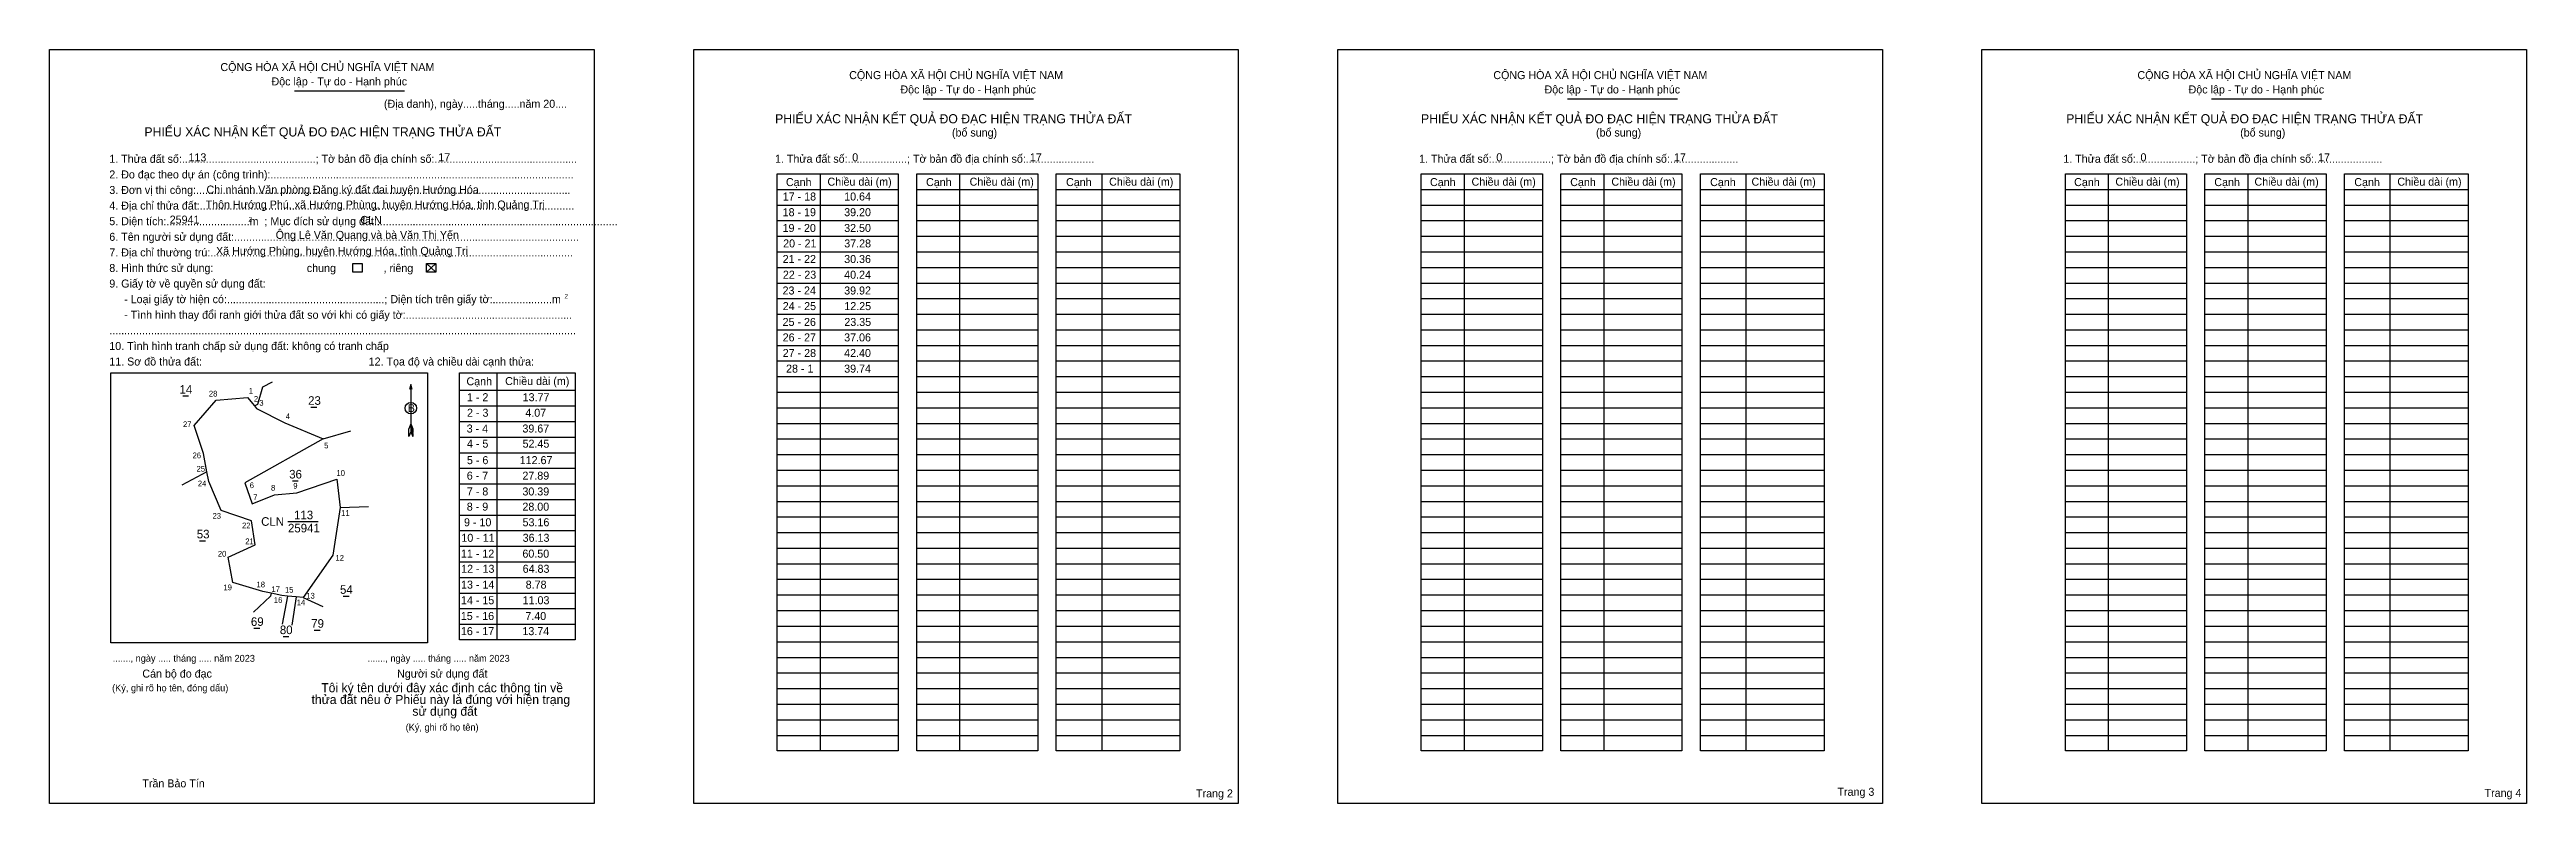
# Model space of a CAD drawing. Extents: x 536559 to 539671, y 1852991 to 1853937.
import ezdxf

# ---------------------------------------------------------------- set-up
doc = ezdxf.new("R2010")
doc.units = 0
for name, color, linetype in [('Level 1', 7, 'Continuous'), ('Level 10', 7, 'Continuous'), ('Level 13', 7, 'Continuous'), ('Level 2', 7, 'Continuous'), ('Level 27', 7, 'Continuous'), ('Level 36', 7, 'Continuous'), ('Level 48', 7, 'Continuous'), ('Level 50', 7, 'Continuous'), ('Level 52', 7, 'Continuous'), ('Level 6', 7, 'Continuous'), ('Level 9', 7, 'Continuous')]:
    doc.layers.add(name, color=color, linetype=linetype)

msp = doc.modelspace()

# ---------------------------------------------------------------- linework, layer by layer
at = {"layer": 'Level 1'}
for p, q in [((536558.9, 1853937.3), (536558.9, 1853937.3)), ((537368.3, 1853937.3), (537368.3, 1853937.3)), ((536866.6, 1853885.5), (537005, 1853885.5)), ((537656.7, 1853875.4), (537795.1, 1853875.4)), ((538466.1, 1853875.4), (538604.4, 1853875.4)), ((539275.4, 1853875.4), (539413.8, 1853875.4)), ((537527.2, 1853781.3), (537527.2, 1853056.8)), ((537702.5, 1853781.3), (537702.5, 1853056.8)), ((537881, 1853781.3), (537881, 1853056.8)), ((538336.5, 1853781.3), (538336.5, 1853056.8)), ((538511.8, 1853781.3), (538511.8, 1853056.8)), ((538690.4, 1853781.3), (538690.4, 1853056.8)), ((539145.8, 1853781.3), (539145.8, 1853056.8)), ((539321.2, 1853781.3), (539321.2, 1853056.8)), ((539499.7, 1853781.3), (539499.7, 1853056.8)), ((537473.3, 1853761.7), (537625.4, 1853761.7)), ((537473.3, 1853742.1), (537625.4, 1853742.1)), ((537648.6, 1853761.7), (537800.7, 1853761.7)), ((537648.6, 1853742.1), (537800.7, 1853742.1)), ((537823.9, 1853761.7), (537979.3, 1853761.7)), ((537823.9, 1853742.1), (537979.3, 1853742.1)), ((538282.6, 1853761.7), (538434.7, 1853761.7)), ((538282.6, 1853742.1), (538434.7, 1853742.1)), ((538458, 1853761.7), (538610, 1853761.7)), ((538458, 1853742.1), (538610, 1853742.1)), ((538633.3, 1853761.7), (538788.6, 1853761.7)), ((538633.3, 1853742.1), (538788.6, 1853742.1)), ((539092, 1853761.7), (539244.1, 1853761.7)), ((539092, 1853742.1), (539244.1, 1853742.1)), ((539267.3, 1853761.7), (539419.4, 1853761.7)), ((539267.3, 1853742.1), (539419.4, 1853742.1)), ((539442.6, 1853761.7), (539598, 1853761.7)), ((539442.6, 1853742.1), (539598, 1853742.1)), ((537473.3, 1853722.5), (537625.4, 1853722.5)), ((537648.6, 1853722.5), (537800.7, 1853722.5)), ((537823.9, 1853722.5), (537979.3, 1853722.5)), ((538282.6, 1853722.5), (538434.7, 1853722.5)), ((538458, 1853722.5), (538610, 1853722.5)), ((538633.3, 1853722.5), (538788.6, 1853722.5)), ((539092, 1853722.5), (539244.1, 1853722.5)), ((539267.3, 1853722.5), (539419.4, 1853722.5)), ((539442.6, 1853722.5), (539598, 1853722.5)), ((537473.3, 1853703), (537625.4, 1853703)), ((537473.3, 1853683.4), (537625.4, 1853683.4)), ((537648.6, 1853703), (537800.7, 1853703)), ((537648.6, 1853683.4), (537800.7, 1853683.4)), ((537823.9, 1853703), (537979.3, 1853703)), ((537823.9, 1853683.4), (537979.3, 1853683.4)), ((538282.6, 1853703), (538434.7, 1853703)), ((538282.6, 1853683.4), (538434.7, 1853683.4)), ((538458, 1853703), (538610, 1853703)), ((538458, 1853683.4), (538610, 1853683.4)), ((538633.3, 1853703), (538788.6, 1853703)), ((538633.3, 1853683.4), (538788.6, 1853683.4)), ((539092, 1853703), (539244.1, 1853703)), ((539092, 1853683.4), (539244.1, 1853683.4)), ((539267.3, 1853703), (539419.4, 1853703)), ((539267.3, 1853683.4), (539419.4, 1853683.4)), ((539442.6, 1853703), (539598, 1853703)), ((539442.6, 1853683.4), (539598, 1853683.4)), ((537032.4, 1853668.9), (537044.2, 1853657.9)), ((537032.4, 1853657.9), (537044.2, 1853668.9)), ((537473.3, 1853663.8), (537625.4, 1853663.8)), ((537473.3, 1853644.2), (537625.4, 1853644.2)), ((537648.6, 1853663.8), (537800.7, 1853663.8)), ((537648.6, 1853644.2), (537800.7, 1853644.2)), ((537823.9, 1853663.8), (537979.3, 1853663.8)), ((537823.9, 1853644.2), (537979.3, 1853644.2)), ((538282.6, 1853663.8), (538434.7, 1853663.8)), ((538282.6, 1853644.2), (538434.7, 1853644.2)), ((538458, 1853663.8), (538610, 1853663.8)), ((538458, 1853644.2), (538610, 1853644.2)), ((538633.3, 1853663.8), (538788.6, 1853663.8)), ((538633.3, 1853644.2), (538788.6, 1853644.2)), ((539092, 1853663.8), (539244.1, 1853663.8)), ((539092, 1853644.2), (539244.1, 1853644.2)), ((539267.3, 1853663.8), (539419.4, 1853663.8)), ((539267.3, 1853644.2), (539419.4, 1853644.2)), ((539442.6, 1853663.8), (539598, 1853663.8)), ((539442.6, 1853644.2), (539598, 1853644.2)), ((537473.3, 1853624.6), (537625.4, 1853624.6)), ((537648.6, 1853624.6), (537800.7, 1853624.6)), ((537823.9, 1853624.6), (537979.3, 1853624.6)), ((538282.6, 1853624.6), (538434.7, 1853624.6)), ((538458, 1853624.6), (538610, 1853624.6)), ((538633.3, 1853624.6), (538788.6, 1853624.6)), ((539092, 1853624.6), (539244.1, 1853624.6)), ((539267.3, 1853624.6), (539419.4, 1853624.6)), ((539442.6, 1853624.6), (539598, 1853624.6)), ((537473.3, 1853605), (537625.4, 1853605)), ((537473.3, 1853585.5), (537625.4, 1853585.5)), ((537648.6, 1853605), (537800.7, 1853605)), ((537648.6, 1853585.5), (537800.7, 1853585.5)), ((537823.9, 1853605), (537979.3, 1853605)), ((537823.9, 1853585.5), (537979.3, 1853585.5)), ((538282.6, 1853605), (538434.7, 1853605)), ((538282.6, 1853585.5), (538434.7, 1853585.5)), ((538458, 1853605), (538610, 1853605)), ((538458, 1853585.5), (538610, 1853585.5)), ((538633.3, 1853605), (538788.6, 1853605)), ((538633.3, 1853585.5), (538788.6, 1853585.5)), ((539092, 1853605), (539244.1, 1853605)), ((539092, 1853585.5), (539244.1, 1853585.5)), ((539267.3, 1853605), (539419.4, 1853605)), ((539267.3, 1853585.5), (539419.4, 1853585.5)), ((539442.6, 1853605), (539598, 1853605)), ((539442.6, 1853585.5), (539598, 1853585.5)), ((537473.3, 1853565.9), (537625.4, 1853565.9)), ((537648.6, 1853565.9), (537800.7, 1853565.9)), ((537823.9, 1853565.9), (537979.3, 1853565.9)), ((538282.6, 1853565.9), (538434.7, 1853565.9)), ((538458, 1853565.9), (538610, 1853565.9)), ((538633.3, 1853565.9), (538788.6, 1853565.9)), ((539092, 1853565.9), (539244.1, 1853565.9)), ((539267.3, 1853565.9), (539419.4, 1853565.9)), ((539442.6, 1853565.9), (539598, 1853565.9)), ((536636, 1853531.3), (536636, 1853531.3)), ((537012.8, 1853516.7), (537012.8, 1853457.4)), ((537121, 1853531.4), (537121, 1853196.2)), ((537473.3, 1853546.3), (537625.4, 1853546.3)), ((537473.3, 1853526.7), (537625.4, 1853526.7)), ((537648.6, 1853546.3), (537800.7, 1853546.3)), ((537648.6, 1853526.7), (537800.7, 1853526.7)), ((537823.9, 1853546.3), (537979.3, 1853546.3)), ((537823.9, 1853526.7), (537979.3, 1853526.7)), ((538282.6, 1853546.3), (538434.7, 1853546.3)), ((538282.6, 1853526.7), (538434.7, 1853526.7)), ((538458, 1853546.3), (538610, 1853546.3)), ((538458, 1853526.7), (538610, 1853526.7)), ((538633.3, 1853546.3), (538788.6, 1853546.3)), ((538633.3, 1853526.7), (538788.6, 1853526.7)), ((539092, 1853546.3), (539244.1, 1853546.3)), ((539092, 1853526.7), (539244.1, 1853526.7)), ((539267.3, 1853546.3), (539419.4, 1853546.3)), ((539267.3, 1853526.7), (539419.4, 1853526.7)), ((539442.6, 1853546.3), (539598, 1853546.3)), ((539442.6, 1853526.7), (539598, 1853526.7)), ((537074, 1853509.5), (537219.2, 1853509.5)), ((537074, 1853490), (537219.2, 1853490)), ((537473.3, 1853507.1), (537625.4, 1853507.1)), ((537473.3, 1853487.6), (537625.4, 1853487.6)), ((537648.6, 1853507.1), (537800.7, 1853507.1)), ((537648.6, 1853487.6), (537800.7, 1853487.6)), ((537823.9, 1853507.1), (537979.3, 1853507.1)), ((537823.9, 1853487.6), (537979.3, 1853487.6)), ((538282.6, 1853507.1), (538434.7, 1853507.1)), ((538282.6, 1853487.6), (538434.7, 1853487.6)), ((538458, 1853507.1), (538610, 1853507.1)), ((538458, 1853487.6), (538610, 1853487.6)), ((538633.3, 1853507.1), (538788.6, 1853507.1)), ((538633.3, 1853487.6), (538788.6, 1853487.6)), ((539092, 1853507.1), (539244.1, 1853507.1)), ((539092, 1853487.6), (539244.1, 1853487.6)), ((539267.3, 1853507.1), (539419.4, 1853507.1)), ((539267.3, 1853487.6), (539419.4, 1853487.6)), ((539442.6, 1853507.1), (539598, 1853507.1)), ((539442.6, 1853487.6), (539598, 1853487.6)), ((537010.2, 1853451.4), (537010.3, 1853461.2)), ((537012.8, 1853457.4), (537010.2, 1853451.4)), ((537012.8, 1853467.2), (537010.3, 1853461.2)), ((537012.8, 1853467.2), (537015.3, 1853461.2)), ((537012.8, 1853466.4), (537015.3, 1853460.3)), ((537012.8, 1853465.5), (537015.3, 1853459.5)), ((537012.8, 1853464.7), (537015.3, 1853458.6)), ((537012.8, 1853463.8), (537015.3, 1853457.7)), ((537012.8, 1853463), (537015.3, 1853456.8)), ((537012.8, 1853462.1), (537015.3, 1853455.9)), ((537012.8, 1853461.3), (537015.4, 1853455.1)), ((537012.8, 1853460.4), (537015.4, 1853454.2)), ((537012.8, 1853459.6), (537015.4, 1853453.3)), ((537012.8, 1853458.7), (537015.4, 1853452.4)), ((537012.8, 1853457.4), (537015.4, 1853451.4)), ((537015.4, 1853451.4), (537015.3, 1853461.2)), ((537074, 1853470.4), (537219.2, 1853470.4)), ((537473.3, 1853468), (537625.4, 1853468)), ((537648.6, 1853468), (537800.7, 1853468)), ((537823.9, 1853468), (537979.3, 1853468)), ((538282.6, 1853468), (538434.7, 1853468)), ((538458, 1853468), (538610, 1853468)), ((538633.3, 1853468), (538788.6, 1853468)), ((539092, 1853468), (539244.1, 1853468)), ((539267.3, 1853468), (539419.4, 1853468)), ((539442.6, 1853468), (539598, 1853468)), ((537074, 1853450.8), (537219.2, 1853450.8)), ((537074, 1853431.2), (537219.2, 1853431.2)), ((537473.3, 1853448.4), (537625.4, 1853448.4)), ((537473.3, 1853428.8), (537625.4, 1853428.8)), ((537648.6, 1853448.4), (537800.7, 1853448.4)), ((537648.6, 1853428.8), (537800.7, 1853428.8)), ((537823.9, 1853448.4), (537979.3, 1853448.4)), ((537823.9, 1853428.8), (537979.3, 1853428.8)), ((538282.6, 1853448.4), (538434.7, 1853448.4)), ((538282.6, 1853428.8), (538434.7, 1853428.8)), ((538458, 1853448.4), (538610, 1853448.4)), ((538458, 1853428.8), (538610, 1853428.8)), ((538633.3, 1853448.4), (538788.6, 1853448.4)), ((538633.3, 1853428.8), (538788.6, 1853428.8)), ((539092, 1853448.4), (539244.1, 1853448.4)), ((539092, 1853428.8), (539244.1, 1853428.8)), ((539267.3, 1853448.4), (539419.4, 1853448.4)), ((539267.3, 1853428.8), (539419.4, 1853428.8)), ((539442.6, 1853448.4), (539598, 1853448.4)), ((539442.6, 1853428.8), (539598, 1853428.8)), ((537074, 1853411.6), (537219.2, 1853411.6)), ((537473.3, 1853409.2), (537625.4, 1853409.2)), ((537648.6, 1853409.2), (537800.7, 1853409.2)), ((537823.9, 1853409.2), (537979.3, 1853409.2)), ((538282.6, 1853409.2), (538434.7, 1853409.2)), ((538458, 1853409.2), (538610, 1853409.2)), ((538633.3, 1853409.2), (538788.6, 1853409.2)), ((539092, 1853409.2), (539244.1, 1853409.2)), ((539267.3, 1853409.2), (539419.4, 1853409.2)), ((539442.6, 1853409.2), (539598, 1853409.2)), ((537074, 1853392.1), (537219.2, 1853392.1)), ((537074, 1853372.5), (537219.2, 1853372.5)), ((537473.3, 1853389.6), (537625.4, 1853389.6)), ((537473.3, 1853370.1), (537625.4, 1853370.1)), ((537648.6, 1853389.6), (537800.7, 1853389.6)), ((537648.6, 1853370.1), (537800.7, 1853370.1)), ((537823.9, 1853389.6), (537979.3, 1853389.6)), ((537823.9, 1853370.1), (537979.3, 1853370.1)), ((538282.6, 1853389.6), (538434.7, 1853389.6)), ((538282.6, 1853370.1), (538434.7, 1853370.1)), ((538458, 1853389.6), (538610, 1853389.6)), ((538458, 1853370.1), (538610, 1853370.1)), ((538633.3, 1853389.6), (538788.6, 1853389.6)), ((538633.3, 1853370.1), (538788.6, 1853370.1)), ((539092, 1853389.6), (539244.1, 1853389.6)), ((539092, 1853370.1), (539244.1, 1853370.1)), ((539267.3, 1853389.6), (539419.4, 1853389.6)), ((539267.3, 1853370.1), (539419.4, 1853370.1)), ((539442.6, 1853389.6), (539598, 1853389.6)), ((539442.6, 1853370.1), (539598, 1853370.1)), ((537074, 1853352.9), (537219.2, 1853352.9)), ((537074, 1853333.3), (537219.2, 1853333.3)), ((537473.3, 1853350.5), (537625.4, 1853350.5)), ((537473.3, 1853330.9), (537625.4, 1853330.9)), ((537648.6, 1853350.5), (537800.7, 1853350.5)), ((537648.6, 1853330.9), (537800.7, 1853330.9)), ((537823.9, 1853350.5), (537979.3, 1853350.5)), ((537823.9, 1853330.9), (537979.3, 1853330.9)), ((538282.6, 1853350.5), (538434.7, 1853350.5)), ((538282.6, 1853330.9), (538434.7, 1853330.9)), ((538458, 1853350.5), (538610, 1853350.5)), ((538458, 1853330.9), (538610, 1853330.9)), ((538633.3, 1853350.5), (538788.6, 1853350.5)), ((538633.3, 1853330.9), (538788.6, 1853330.9)), ((539092, 1853350.5), (539244.1, 1853350.5)), ((539092, 1853330.9), (539244.1, 1853330.9)), ((539267.3, 1853350.5), (539419.4, 1853350.5)), ((539267.3, 1853330.9), (539419.4, 1853330.9)), ((539442.6, 1853350.5), (539598, 1853350.5)), ((539442.6, 1853330.9), (539598, 1853330.9)), ((537074, 1853313.7), (537219.2, 1853313.7)), ((537473.3, 1853311.3), (537625.4, 1853311.3)), ((537648.6, 1853311.3), (537800.7, 1853311.3)), ((537823.9, 1853311.3), (537979.3, 1853311.3)), ((538282.6, 1853311.3), (538434.7, 1853311.3)), ((538458, 1853311.3), (538610, 1853311.3)), ((538633.3, 1853311.3), (538788.6, 1853311.3)), ((539092, 1853311.3), (539244.1, 1853311.3)), ((539267.3, 1853311.3), (539419.4, 1853311.3)), ((539442.6, 1853311.3), (539598, 1853311.3)), ((537074, 1853294.1), (537219.2, 1853294.1)), ((537074, 1853274.6), (537219.2, 1853274.6)), ((537473.3, 1853291.7), (537625.4, 1853291.7)), ((537473.3, 1853272.2), (537625.4, 1853272.2)), ((537648.6, 1853291.7), (537800.7, 1853291.7)), ((537648.6, 1853272.2), (537800.7, 1853272.2)), ((537823.9, 1853291.7), (537979.3, 1853291.7)), ((537823.9, 1853272.2), (537979.3, 1853272.2)), ((538282.6, 1853291.7), (538434.7, 1853291.7)), ((538282.6, 1853272.2), (538434.7, 1853272.2)), ((538458, 1853291.7), (538610, 1853291.7)), ((538458, 1853272.2), (538610, 1853272.2)), ((538633.3, 1853291.7), (538788.6, 1853291.7)), ((538633.3, 1853272.2), (538788.6, 1853272.2)), ((539092, 1853291.7), (539244.1, 1853291.7)), ((539092, 1853272.2), (539244.1, 1853272.2)), ((539267.3, 1853291.7), (539419.4, 1853291.7)), ((539267.3, 1853272.2), (539419.4, 1853272.2)), ((539442.6, 1853291.7), (539598, 1853291.7)), ((539442.6, 1853272.2), (539598, 1853272.2)), ((537074, 1853255), (537219.2, 1853255)), ((537473.3, 1853252.6), (537625.4, 1853252.6)), ((537648.6, 1853252.6), (537800.7, 1853252.6)), ((537823.9, 1853252.6), (537979.3, 1853252.6)), ((538282.6, 1853252.6), (538434.7, 1853252.6)), ((538458, 1853252.6), (538610, 1853252.6)), ((538633.3, 1853252.6), (538788.6, 1853252.6)), ((539092, 1853252.6), (539244.1, 1853252.6)), ((539267.3, 1853252.6), (539419.4, 1853252.6)), ((539442.6, 1853252.6), (539598, 1853252.6)), ((537074, 1853235.4), (537219.2, 1853235.4)), ((537074, 1853215.8), (537219.2, 1853215.8)), ((537473.3, 1853233), (537625.4, 1853233)), ((537473.3, 1853213.4), (537625.4, 1853213.4)), ((537648.6, 1853233), (537800.7, 1853233)), ((537648.6, 1853213.4), (537800.7, 1853213.4)), ((537823.9, 1853233), (537979.3, 1853233)), ((537823.9, 1853213.4), (537979.3, 1853213.4)), ((538282.6, 1853233), (538434.7, 1853233)), ((538282.6, 1853213.4), (538434.7, 1853213.4)), ((538458, 1853233), (538610, 1853233)), ((538458, 1853213.4), (538610, 1853213.4)), ((538633.3, 1853233), (538788.6, 1853233)), ((538633.3, 1853213.4), (538788.6, 1853213.4)), ((539092, 1853233), (539244.1, 1853233)), ((539092, 1853213.4), (539244.1, 1853213.4)), ((539267.3, 1853233), (539419.4, 1853233)), ((539267.3, 1853213.4), (539419.4, 1853213.4)), ((539442.6, 1853233), (539598, 1853233)), ((539442.6, 1853213.4), (539598, 1853213.4)), ((537033.7, 1853192.5), (537033.7, 1853192.5)), ((537473.3, 1853193.8), (537625.4, 1853193.8)), ((537648.6, 1853193.8), (537800.7, 1853193.8)), ((537823.9, 1853193.8), (537979.3, 1853193.8)), ((538282.6, 1853193.8), (538434.7, 1853193.8)), ((538458, 1853193.8), (538610, 1853193.8)), ((538633.3, 1853193.8), (538788.6, 1853193.8)), ((539092, 1853193.8), (539244.1, 1853193.8)), ((539267.3, 1853193.8), (539419.4, 1853193.8)), ((539442.6, 1853193.8), (539598, 1853193.8)), ((537473.3, 1853174.2), (537625.4, 1853174.2)), ((537473.3, 1853154.7), (537625.4, 1853154.7)), ((537648.6, 1853174.2), (537800.7, 1853174.2)), ((537648.6, 1853154.7), (537800.7, 1853154.7)), ((537823.9, 1853174.2), (537979.3, 1853174.2)), ((537823.9, 1853154.7), (537979.3, 1853154.7)), ((538282.6, 1853174.2), (538434.7, 1853174.2)), ((538282.6, 1853154.7), (538434.7, 1853154.7)), ((538458, 1853174.2), (538610, 1853174.2)), ((538458, 1853154.7), (538610, 1853154.7)), ((538633.3, 1853174.2), (538788.6, 1853174.2)), ((538633.3, 1853154.7), (538788.6, 1853154.7)), ((539092, 1853174.2), (539244.1, 1853174.2)), ((539092, 1853154.7), (539244.1, 1853154.7)), ((539267.3, 1853174.2), (539419.4, 1853174.2)), ((539267.3, 1853154.7), (539419.4, 1853154.7)), ((539442.6, 1853174.2), (539598, 1853174.2)), ((539442.6, 1853154.7), (539598, 1853154.7)), ((537473.3, 1853135.1), (537625.4, 1853135.1)), ((537473.3, 1853115.5), (537625.4, 1853115.5)), ((537648.6, 1853135.1), (537800.7, 1853135.1)), ((537648.6, 1853115.5), (537800.7, 1853115.5)), ((537823.9, 1853135.1), (537979.3, 1853135.1)), ((537823.9, 1853115.5), (537979.3, 1853115.5)), ((538282.6, 1853135.1), (538434.7, 1853135.1)), ((538282.6, 1853115.5), (538434.7, 1853115.5)), ((538458, 1853135.1), (538610, 1853135.1)), ((538458, 1853115.5), (538610, 1853115.5)), ((538633.3, 1853135.1), (538788.6, 1853135.1)), ((538633.3, 1853115.5), (538788.6, 1853115.5)), ((539092, 1853135.1), (539244.1, 1853135.1)), ((539092, 1853115.5), (539244.1, 1853115.5)), ((539267.3, 1853135.1), (539419.4, 1853135.1)), ((539267.3, 1853115.5), (539419.4, 1853115.5)), ((539442.6, 1853135.1), (539598, 1853135.1)), ((539442.6, 1853115.5), (539598, 1853115.5)), ((537473.3, 1853095.9), (537625.4, 1853095.9)), ((537648.6, 1853095.9), (537800.7, 1853095.9)), ((537823.9, 1853095.9), (537979.3, 1853095.9)), ((538282.6, 1853095.9), (538434.7, 1853095.9)), ((538458, 1853095.9), (538610, 1853095.9)), ((538633.3, 1853095.9), (538788.6, 1853095.9)), ((539092, 1853095.9), (539244.1, 1853095.9)), ((539267.3, 1853095.9), (539419.4, 1853095.9)), ((539442.6, 1853095.9), (539598, 1853095.9)), ((537473.3, 1853076.3), (537625.4, 1853076.3)), ((537648.6, 1853076.3), (537800.7, 1853076.3)), ((537823.9, 1853076.3), (537979.3, 1853076.3)), ((538282.6, 1853076.3), (538434.7, 1853076.3)), ((538458, 1853076.3), (538610, 1853076.3)), ((538633.3, 1853076.3), (538788.6, 1853076.3)), ((539092, 1853076.3), (539244.1, 1853076.3)), ((539267.3, 1853076.3), (539419.4, 1853076.3)), ((539442.6, 1853076.3), (539598, 1853076.3)), ((537243.2, 1852990.8), (537243.2, 1852990.8)), ((538052.5, 1852990.8), (538052.5, 1852990.8))]:
    msp.add_line(p, q, dxfattribs=at)
for points in [[(537473.3, 1853781.3), (537625.4, 1853781.3), (537625.4, 1853056.8), (537473.3, 1853056.8)], [(537648.6, 1853781.3), (537800.7, 1853781.3), (537800.7, 1853056.8), (537648.6, 1853056.8)], [(537823.9, 1853781.3), (537979.3, 1853781.3), (537979.3, 1853056.8), (537823.9, 1853056.8)], [(538282.6, 1853781.3), (538434.7, 1853781.3), (538434.7, 1853056.8), (538282.6, 1853056.8)], [(538458, 1853781.3), (538610, 1853781.3), (538610, 1853056.8), (538458, 1853056.8)], [(538633.3, 1853781.3), (538788.6, 1853781.3), (538788.6, 1853056.8), (538633.3, 1853056.8)], [(539092, 1853781.3), (539244.1, 1853781.3), (539244.1, 1853056.8), (539092, 1853056.8)], [(539267.3, 1853781.3), (539419.4, 1853781.3), (539419.4, 1853056.8), (539267.3, 1853056.8)], [(539442.6, 1853781.3), (539598, 1853781.3), (539598, 1853056.8), (539442.6, 1853056.8)], [(536636, 1853531.3), (537033.7, 1853531.3), (537033.7, 1853192.5), (536636, 1853192.5)], [(537074, 1853531.4), (537219.2, 1853531.4), (537219.2, 1853196.2), (537074, 1853196.2)]]:
    msp.add_lwpolyline(points, close=True, dxfattribs=at)
msp.add_lwpolyline([(537014.5, 1853510.4), (537012.8, 1853516.7), (537011.1, 1853510.4)], dxfattribs=at)
msp.add_circle((537012.8, 1853487.1), 7.23, dxfattribs=at)
at = {"layer": 'Level 10'}
msp.add_lwpolyline([(536854.4, 1853468.7), (536902.8, 1853448.5), (536804.5, 1853393.5), (536813.4, 1853367), (536841.6, 1853378.3), (536869.5, 1853380.8), (536919.8, 1853398.1), (536924, 1853362.2), (536914.9, 1853302.4), (536877.7, 1853249.3), (536869, 1853250.1), (536858, 1853251), (536850.6, 1853251.7), (536837.2, 1853254.7), (536826.8, 1853257), (536789.2, 1853268.1), (536783.5, 1853300.1), (536817.4, 1853315.6), (536812.8, 1853345.6), (536774.6, 1853358.4), (536758.9, 1853395.1), (536756.7, 1853407.1), (536752.4, 1853430.1), (536740.5, 1853465.2), (536768.2, 1853497.3), (536807.8, 1853500.6), (536816.5, 1853489.9), (536819.1, 1853486.8)], close=True, dxfattribs=at)
at = {"layer": 'Level 2'}
for points in [[(536558.9, 1853937.3), (537243.2, 1853937.3), (537243.2, 1852990.8), (536558.9, 1852990.8)], [(537368.3, 1853937.3), (538052.5, 1853937.3), (538052.5, 1852990.8), (537368.3, 1852990.8)], [(538177.6, 1853937.3), (538861.9, 1853937.3), (538861.9, 1852990.8), (538177.6, 1852990.8)], [(538986.9, 1853937.3), (539671.2, 1853937.3), (539671.2, 1852990.8), (538986.9, 1852990.8)]]:
    msp.add_lwpolyline(points, close=True, dxfattribs=at)
at = {"layer": 'Level 27'}
for p, q in [((536826.9, 1853513.7), (536839.1, 1853520.2)), ((536816.5, 1853489.9), (536820.5, 1853492.3)), ((536820.5, 1853492.3), (536826.9, 1853513.7)), ((536902.8, 1853448.5), (536937.3, 1853458.6)), ((536756.7, 1853407.1), (536725, 1853390.3)), ((536924, 1853362.2), (536959.8, 1853363.5)), ((536836.6, 1853251.2), (536815.1, 1853230.9)), ((536837.2, 1853254.7), (536836.6, 1853251.2)), ((536858, 1853251), (536851.2, 1853215.8)), ((536869, 1853250.1), (536863.3, 1853214.6)), ((536877.7, 1853249.3), (536902.4, 1853237.9))]:
    msp.add_line(p, q, dxfattribs=at)
at = {"layer": 'Level 50'}
for points in [[(536940, 1853668.9), (536951.7, 1853668.9), (536951.7, 1853657.9), (536940, 1853657.9)], [(537032.4, 1853668.9), (537044.2, 1853668.9), (537044.2, 1853657.9), (537032.4, 1853657.9)]]:
    msp.add_lwpolyline(points, close=True, dxfattribs=at)
at = {"layer": 'Level 9'}
for p, q in [((536726.2, 1853502.4), (536733.6, 1853502.4)), ((536887.3, 1853488.4), (536894.8, 1853488.4)), ((536864, 1853395.9), (536871.4, 1853395.9)), ((536858.5, 1853344.7), (536896.4, 1853344.7)), ((536747.5, 1853320.7), (536754.9, 1853320.7)), ((536927.9, 1853251.1), (536935.3, 1853251.1)), ((536815.8, 1853210.9), (536823.2, 1853210.9)), ((536891.6, 1853208.5), (536899, 1853208.5)), ((536852.3, 1853200.5), (536859.7, 1853200.5))]:
    msp.add_line(p, q, dxfattribs=at)

# ---------------------------------------------------------------- texts
at = {"layer": 'Level 1'}
for s, height, p in [('CỘNG HÒA XÃ HỘI CHỦ NGHĨA VIỆT NAM', 10.051, (536773.6, 1853910.3)), ('Độc lập - Tự do - Hạnh phúc', 10.051, (536837.8, 1853892.3)), ('CỘNG HÒA XÃ HỘI CHỦ NGHĨA VIỆT NAM', 10.051, (537563.7, 1853900.2)), ('Độc lập - Tự do - Hạnh phúc', 10.051, (537628, 1853882.2)), ('CỘNG HÒA XÃ HỘI CHỦ NGHĨA VIỆT NAM', 10.051, (538373.1, 1853900.2)), ('Độc lập - Tự do - Hạnh phúc', 10.051, (538437.4, 1853882.2)), ('CỘNG HÒA XÃ HỘI CHỦ NGHĨA VIỆT NAM', 10.051, (539182.4, 1853900.2)), ('Độc lập - Tự do - Hạnh phúc', 10.051, (539246.7, 1853882.2)), ('(Địa danh), ngày.....tháng.....năm 20....', 10.051, (536979.1, 1853864.2)), ('PHIẾU XÁC NHẬN KẾT QUẢ ĐO ĐẠC HIỆN TRẠNG THỬA ĐẤT', 11.489, (537470.6, 1853844.7)), ('PHIẾU XÁC NHẬN KẾT QUẢ ĐO ĐẠC HIỆN TRẠNG THỬA ĐẤT', 11.489, (538282.2, 1853844.7)), ('PHIẾU XÁC NHẬN KẾT QUẢ ĐO ĐẠC HIỆN TRẠNG THỬA ĐẤT', 11.489, (539092.9, 1853844.7)), ('PHIẾU XÁC NHẬN KẾT QUẢ ĐO ĐẠC HIỆN TRẠNG THỬA ĐẤT', 11.489, (536678.1, 1853828.2)), ('(bổ sung)', 10.05, (537692.8, 1853828.1)), ('(bổ sung)', 10.05, (538502.1, 1853828.1)), ('(bổ sung)', 10.05, (539311.5, 1853828.1)), ('1. Thửa đất số:.............................................; Tờ bản đồ địa chính số:................................................', 10.0514, (536634, 1853795.1)), ('1. Thửa đất số:....................; Tờ bản đồ địa chính số:.......................', 10.051, (537470.5, 1853795.2)), ('1. Thửa đất số:....................; Tờ bản đồ địa chính số:.......................', 10.051, (538279.8, 1853795.2)), ('1. Thửa đất số:....................; Tờ bản đồ địa chính số:.......................', 10.051, (539089.2, 1853795.2)), ('3. Đơn vị thi công:..............................................................................................................................', 10.0514, (536634, 1853756)), ('2. Đo đạc theo dự án (công trình):......................................................................................................', 10.0514, (536634, 1853775.5)), ('Chi nhánh Văn phòng Đăng ký đất đai huyện Hướng Hóa', 10.051, (536756.1, 1853756.5)), ('Cạnh', 10.05, (537484.2, 1853765.9)), ('Chiều dài (m)', 10.051, (537536.4, 1853766.4)), ('Cạnh', 10.05, (537660.3, 1853765.9)), ('Chiều dài (m)', 10.051, (537715, 1853766.4)), ('Cạnh', 10.05, (537836.2, 1853765.9)), ('Chiều dài (m)', 10.051, (537890.3, 1853766.4)), ('Cạnh', 10.05, (538293.5, 1853765.9)), ('Chiều dài (m)', 10.051, (538345.7, 1853766.4)), ('Cạnh', 10.05, (538469.7, 1853765.9)), ('Chiều dài (m)', 10.051, (538521.4, 1853766.4)), ('Cạnh', 10.05, (538645.5, 1853765.9)), ('Chiều dài (m)', 10.051, (538697.5, 1853766.4)), ('Cạnh', 10.05, (539102.9, 1853765.9)), ('Chiều dài (m)', 10.051, (539154.7, 1853766.4)), ('Cạnh', 10.05, (539279, 1853765.9)), ('Chiều dài (m)', 10.051, (539329.5, 1853766.4)), ('Cạnh', 10.05, (539454.9, 1853765.9)), ('Chiều dài (m)', 10.051, (539509, 1853766.4)), ('4. Địa chỉ thửa đất:..............................................................................................................................', 10.0514, (536634, 1853736.4)), ('5. Diện tích:............................m  ; Mục đích sử dụng đất:.................................................................................', 10.0514, (536634, 1853716.8)), ('6. Tên người sử dụng đất:....................................................................................................................', 10.0514, (536634, 1853697.2)), ('2', 5.74, (536808.9, 1853721.4)), ('7. Địa chỉ thường trú:..........................................................................................................................', 10.0514, (536634, 1853677.6)), ('9. Giấy tờ về quyền sử dụng đất:', 10.051, (536634, 1853638.5)), ('chung                , riêng', 10.051, (536882.2, 1853658)), ('     - Loại giấy tờ hiện có:.....................................................; Diện tích trên giấy tờ:....................m', 10.0514, (536634, 1853618.9)), ('     - Tình hình thay đổi ranh giới thửa đất so với khi có giấy tờ:........................................................', 10.0514, (536634, 1853599.3)), ('2', 5.74, (537205.9, 1853624.8)), ('.............................................................................................................................................................', 10.0514, (536634, 1853579.7)), ('10. Tình hình tranh chấp sử dụng đất: không có tranh chấp', 10.051, (536634, 1853560.1)), ('11. Sơ đồ thửa đất:', 10.051, (536634, 1853540.6)), ('12. Tọa độ và chiều dài cạnh thửa:', 10.051, (536959.9, 1853540.6)), ('Cạnh', 10.05, (537082.8, 1853515.8)), ('Chiều dài (m)', 10.051, (537131.4, 1853516.1)), ('B', 9.79, (537009.2, 1853482.3)), ('......., ngày ..... tháng ..... năm 2023', 8.616, (536638.3, 1853168.7)), ('......., ngày ..... tháng ..... năm 2023', 8.616, (536958.4, 1853168.7)), ('Cán bộ đo đạc', 10.051, (536675.5, 1853148.8)), ('Tôi ký tên dưới đây xác định các thông tin về', 11.422, (536900.3, 1853130.4)), ('Người sử dụng đất', 10.051, (536995.6, 1853148.8)), ('(Ký, ghi rõ họ tên, đóng dấu)', 8.616, (536637.5, 1853131.5)), ('thửa đất nêu ở Phiếu này là đúng với hiện trạng', 11.422, (536888.1, 1853115.6)), ('sử dụng đất', 11.422, (537014.8, 1853100.9)), ('(Ký, ghi rõ họ tên)', 8.616, (537006.4, 1853082.2)), ('Trần Bảo Tín', 10.051, (536675.5, 1853011)), ('Trang 2', 10.05, (537999.5, 1852998.4)), ('Trang 3', 10.05, (538805.5, 1853000.4)), ('Trang 4', 10.05, (539618.6, 1852999))]:
    msp.add_text(s, height=height, dxfattribs=at).set_placement(p)
at = {"layer": 'Level 13'}
for s, p in [('CLN', (536824.8, 1853339.4)), ('25941', (536858.5, 1853331.1)), ('113', (536866.1, 1853347.6))]:
    msp.add_text(s, height=10.77, dxfattribs=at).set_placement(p)
at = {"layer": 'Level 36'}
for s, p in [('14', (536722.2, 1853505.2)), ('23', (536883.8, 1853491.3)), ('36', (536860, 1853398.8)), ('53', (536743.9, 1853323.6)), ('54', (536923.9, 1853254)), ('69', (536811.9, 1853213.7)), ('80', (536848.3, 1853203.4)), ('79', (536887.7, 1853211.4))]:
    msp.add_text(s, height=10.77, dxfattribs=at).set_placement(p)
at = {"layer": 'Level 48'}
msp.add_text('8. Hình thức sử dụng:', height=10.052, dxfattribs=at).set_placement((536634, 1853658.1))
at = {"layer": 'Level 52'}
for s, p in [('18 - 19', (537480.1, 1853728.1)), ('17 - 18', (537480.2, 1853747.8)), ('39.20', (537557.4, 1853728.1)), ('10.64', (537557.4, 1853747.8)), ('19 - 20', (537480, 1853708.3)), ('32.50', (537557.4, 1853708.3)), ('21 - 22', (537480.1, 1853669.3)), ('20 - 21', (537480.7, 1853688.9)), ('30.36', (537557.4, 1853669.3)), ('37.28', (537557.5, 1853688.9)), ('22 - 23', (537480.4, 1853649.6)), ('40.24', (537557.4, 1853649.6)), ('23 - 24', (537480, 1853629.8)), ('24 - 25', (537480.2, 1853610.2)), ('39.92', (537557.4, 1853629.8)), ('12.25', (537557.6, 1853610.2)), ('25 - 26', (537480, 1853590.3)), ('26 - 27', (537480.1, 1853570.9)), ('37.06', (537557.4, 1853570.9)), ('23.35', (537557.6, 1853590.3)), ('27 - 28', (537480.2, 1853551.3)), ('42.40', (537557.4, 1853551.3)), ('28 - 1', (537484.4, 1853531.7)), ('39.74', (537557.4, 1853531.7)), ('2 - 3', (537083.5, 1853476.3)), ('1 - 2', (537083.4, 1853495.8)), ('13.77', (537153.4, 1853495.8)), ('4.07', (537156.8, 1853476.3)), ('3 - 4', (537083.1, 1853456.5)), ('39.67', (537153.1, 1853456.5)), ('4 - 5', (537083.4, 1853437.5)), ('5 - 6', (537083.4, 1853416.8)), ('112.67', (537149.7, 1853416.8)), ('52.45', (537153.3, 1853437.5)), ('6 - 7', (537083.2, 1853397.3)), ('27.89', (537153.1, 1853397.3)), ('8 - 9', (537083.2, 1853358.4)), ('7 - 8', (537083.3, 1853377.5)), ('30.39', (537153.1, 1853377.5)), ('28.00', (537153.1, 1853358.4)), ('9 - 10', (537079.7, 1853338.8)), ('53.16', (537153.3, 1853338.8)), ('11 - 12', (537075.8, 1853299.4)), ('10 - 11', (537076.4, 1853319.3)), ('60.50', (537153.1, 1853299.4)), ('36.13', (537153.4, 1853319.3)), ('13 - 14', (537076, 1853260.5)), ('12 - 13', (537076.1, 1853280.4)), ('64.83', (537153.4, 1853280.4)), ('8.78', (537157.2, 1853260.5)), ('14 - 15', (537075.9, 1853240.9)), ('11.03', (537153.4, 1853240.9)), ('15 - 16', (537075.7, 1853221.1)), ('16 - 17', (537075.8, 1853202.1)), ('13.74', (537153.1, 1853202.1)), ('7.40', (537156.8, 1853221.1))]:
    msp.add_text(s, height=10.05, dxfattribs=at).set_placement(p)
at = {"layer": 'Level 6'}
for s, height, p in [('113', 10.05, (536733.5, 1853797)), ('17', 10.05, (537047.4, 1853797.1)), ('0', 10.1, (537567.5, 1853797)), ('17', 10.05, (537790.7, 1853797)), ('0', 10.1, (538376.8, 1853797)), ('17', 10.05, (538600.1, 1853797)), ('0', 10.1, (539186.2, 1853797)), ('17', 10.05, (539409.4, 1853797)), ('Thôn Hướng Phú, xã Hướng Phùng, huyện Hướng Hóa, tỉnh Quảng Trị', 10.052, (536755, 1853737.7)), ('25941', 10.05, (536709.9, 1853718.8)), ('Ông Lê Văn Quang và bà Văn Thị Yến', 10.052, (536843.1, 1853699.6)), ('CLN', 10.05, (536949.4, 1853718.4)), ('Xã Hướng Phùng, huyện Hướng Hóa, tỉnh Quảng Trị', 10.052, (536768.1, 1853679.5))]:
    msp.add_text(s, height=height, dxfattribs=at).set_placement(p)
at = {"layer": 'Level 9'}
for s, p in [('28', (536759.1, 1853501.7)), ('1', (536809.3, 1853505.3)), ('2', (536815.7, 1853495.2)), ('3', (536822.5, 1853490.2)), ('27', (536726.6, 1853463.3)), ('4', (536855.7, 1853473.3)), ('26', (536738.6, 1853424.2)), ('5', (536904, 1853436.6)), ('25', (536743.6, 1853407.4)), ('24', (536745.2, 1853388.9)), ('6', (536810.4, 1853386.7)), ('9', (536865.2, 1853386)), ('10', (536919.4, 1853402.1)), ('7', (536814.8, 1853371.6)), ('8', (536837.2, 1853383.5)), ('23', (536763.7, 1853348.2)), ('22', (536800.8, 1853336.2)), ('11', (536925.3, 1853351.9)), ('20', (536770.4, 1853300.7)), ('21', (536804.9, 1853316.3)), ('12', (536918.2, 1853295.5)), ('18', (536819, 1853262.1)), ('19', (536777.4, 1853258.5)), ('17', (536837.7, 1853256.2)), ('16', (536840.8, 1853242.6)), ('15', (536854.7, 1853255.4)), ('14', (536869.4, 1853239.4)), ('13', (536881.5, 1853248))]:
    msp.add_text(s, height=7.18, dxfattribs=at).set_placement(p)

doc.saveas('drawing.dxf')
